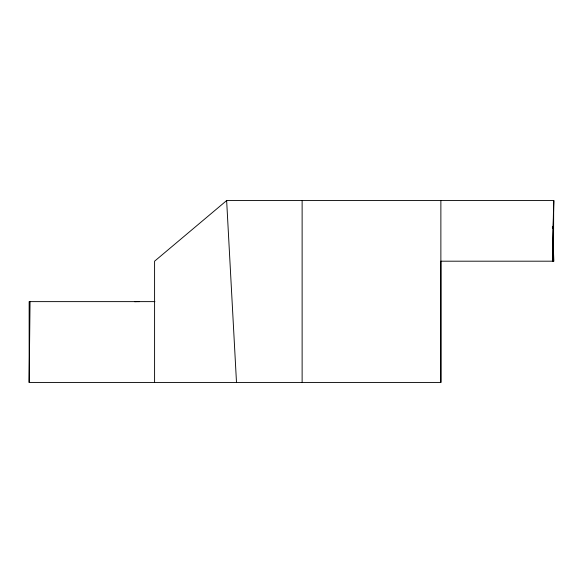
<?xml version="1.0" encoding="UTF-8"?>
<svg xmlns="http://www.w3.org/2000/svg" width="583" height="583" viewBox="0 0 583 583"><rect width="100%" height="100%" fill="white"/><g stroke="black" fill="none" stroke-linecap="round" stroke-linejoin="round"><path stroke-width="0.87" d="M154.91 301.622L29.15 301.622L29.15 382.433L440.872 382.433L440.872 261.191L553.85 261.191L553.019 239.475M29.15 382.433L30.046 301.622M553.522 208.714L552.422 261.191L553.85 200.567L226.641 200.567L154.59 261.191L154.59 382.433M553.558 206.899L553.697 200.567L553.486 261.191L552.961 244.904M139.49 301.63L134.564 301.63L136.327 301.63M226.641 200.567L236.494 382.433M552.538 226.809L552.611 228.616M552.385 226.809L552.444 228.616M440.872 200.567L440.872 382.433M302.125 200.567L302.125 382.433"/></g></svg>
